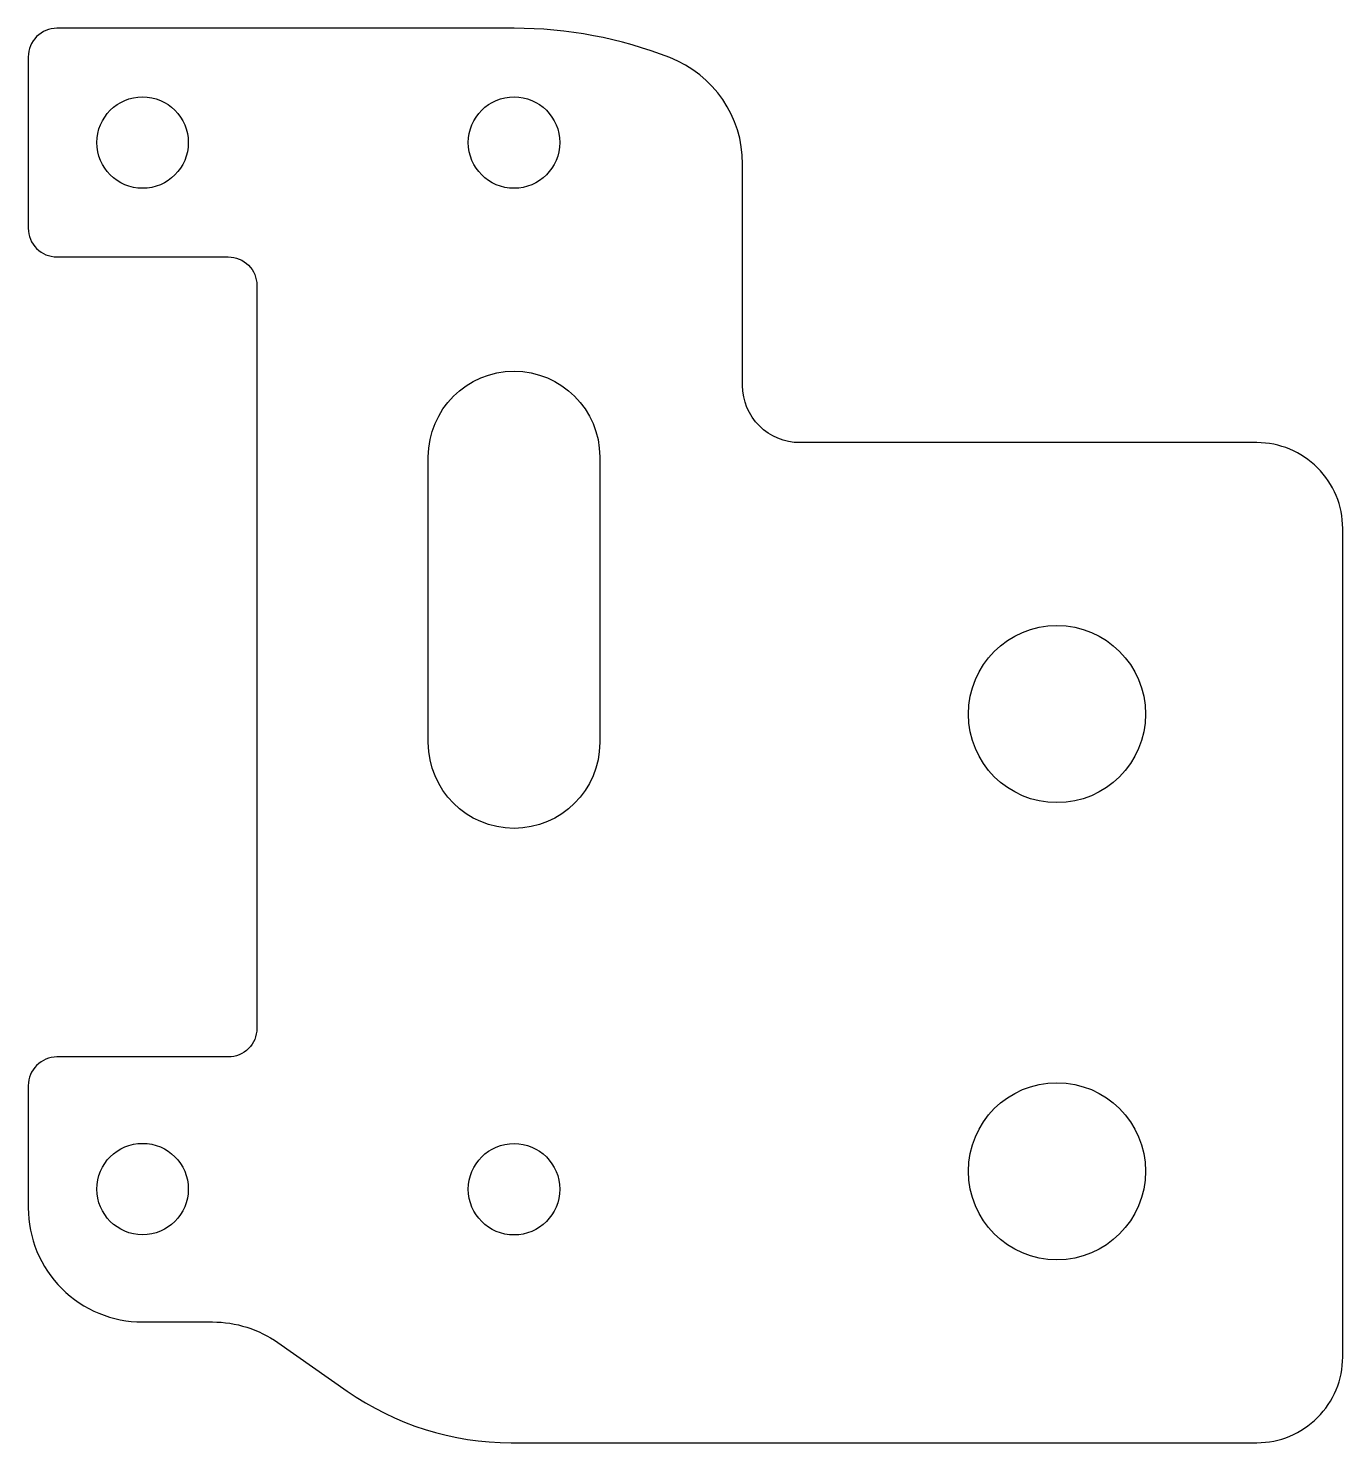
# Model space of a CAD drawing. Header units: millimetres. Extents: x 354 to 400, y -202.2 to -152.7.
import ezdxf

# ---------------------------------------------------------------- set-up
doc = ezdxf.new("R2010")
doc.units = ezdxf.units.MM
doc.layers.get('0').update_dxf_attribs({"linetype": 'CONTINUOUS'})

msp = doc.modelspace()

# ---------------------------------------------------------------- linework, layer by layer
for points in [[(354, -159.728, 0.414214), (355, -160.728), (361, -160.728, -0.414214), (362, -161.728), (362, -187.729, -0.414214), (361, -188.729), (355, -188.729, 0.414214), (354, -189.729), (354, -194.003, 0.414214), (358, -198.003), (360.445, -198.003, -0.153915), (362.739, -198.726), (365.158, -200.42, 0.153915), (370.894, -202.229), (397, -202.229, 0.414214), (400, -199.229), (400, -170.229, 0.414214), (397, -167.229), (381, -167.229, -0.414214), (379, -165.229), (379, -157.481, 0.309035), (376.454, -153.754, 0.093243), (371, -152.728), (355, -152.728, 0.414214), (354, -153.728)], [(374, -167.728), (374, -177.728, -1), (368, -177.728), (368, -167.728, -1)]]:
    msp.add_lwpolyline(points, format="xyb", close=True)
for centre, radius in [((358, -156.728), 1.6), ((371, -156.728), 1.6), ((390, -176.729), 3.1), ((390, -192.729), 3.1), ((358, -193.352), 1.6), ((371, -193.358), 1.6)]:
    msp.add_circle(centre, radius)

doc.saveas('drawing.dxf')
